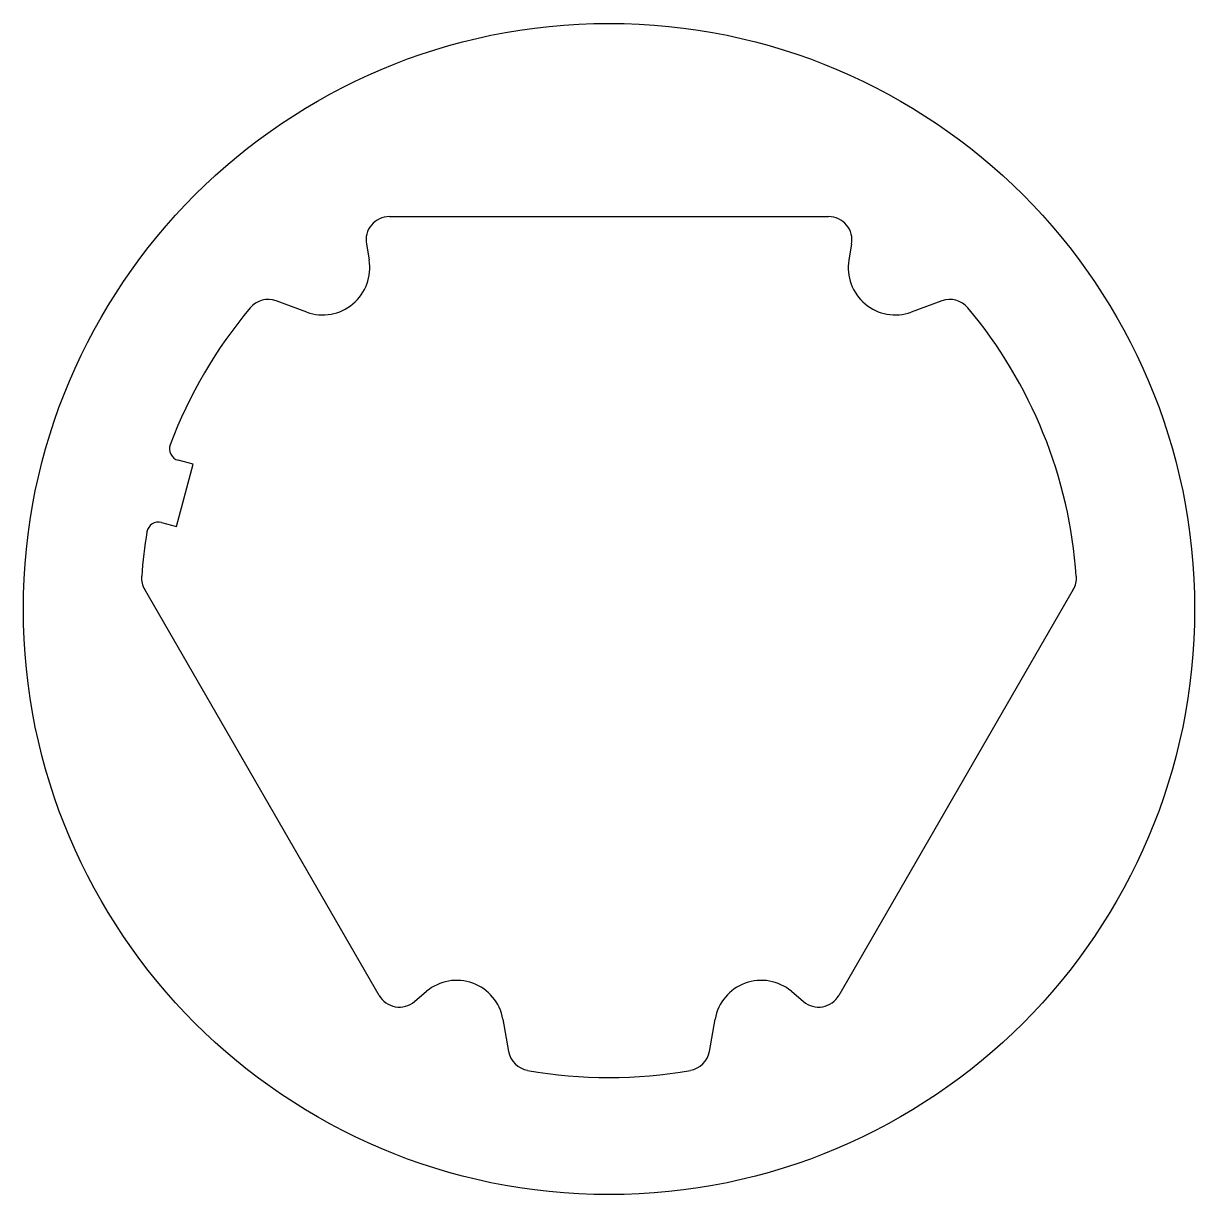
# Model space of a CAD drawing. Header units: millimetres. Extents: x 0 to 100, y 0 to 100.
import ezdxf

# ---------------------------------------------------------------- set-up
doc = ezdxf.new("R2010")
doc.units = ezdxf.units.MM
doc.header["$LTSCALE"] = 16.335
doc.layers.get('0').update_dxf_attribs({"linetype": 'CONTINUOUS'})
doc.layers.add('1__CURVES', color=7, linetype='CONTINUOUS')

msp = doc.modelspace()

# ---------------------------------------------------------------- linework, layer by layer
at = {"color": 7, "linetype": 'CONTINUOUS'}
for p, q in [((31.25, 83.5), (68.75, 83.5)), ((29.28, 81.15), (29.51, 79.8)), ((70.72, 81.15), (70.49, 79.8)), ((24.21, 75.35), (21.58, 76.31)), ((78.42, 76.31), (75.79, 75.35)), ((13.07, 57.05), (14.49, 62.36)), ((14.49, 62.36), (13.22, 62.7)), ((11.79, 57.39), (13.07, 57.05)), ((30.37, 17.01), (10.36, 51.66)), ((89.64, 51.66), (69.63, 17.01)), ((33.38, 16.48), (34.43, 17.36)), ((65.57, 17.36), (66.62, 16.48)), ((40.94, 14.99), (41.43, 12.23)), ((58.57, 12.23), (59.06, 14.99))]:
    msp.add_line(p, q, dxfattribs=at)
for centre, radius, start, end in [((31.25, 81.5), 2, 90, 190), ((68.75, 81.5), 2, 350, 90), ((25.57, 79.11), 4, 250, 10), ((74.43, 79.11), 4, 170, 290), ((20.89, 74.43), 2, 70, 139.9948), ((79.11, 74.43), 2, 40.0052, 110), ((50, 50), 40, 139.9948, 159.4823), ((50, 50), 40, 4.0092, 40.0052), ((13.47, 63.67), 1, 159.4823, 255), ((11.53, 56.42), 1, 75, 170.5177), ((50, 50), 40, 170.5177, 175.9908), ((12.09, 52.66), 2, 175.9908, 210), ((87.91, 52.66), 2, 330, 4.0092), ((37, 14.29), 4, 10, 130), ((63, 14.29), 4, 50, 170), ((32.1, 18.01), 2, 210, 310), ((67.9, 18.01), 2, 230, 330), ((43.4, 12.58), 2, 190, 259.9948), ((56.6, 12.58), 2, 280.0052, 350), ((50, 50), 40, 259.9948, 280.0052)]:
    msp.add_arc(centre, radius, start, end, dxfattribs=at)
at = {"layer": '1__CURVES', "color": 4, "linetype": 'CONTINUOUS'}
msp.add_circle((50, 50), 50, dxfattribs=at)

doc.saveas('drawing.dxf')
